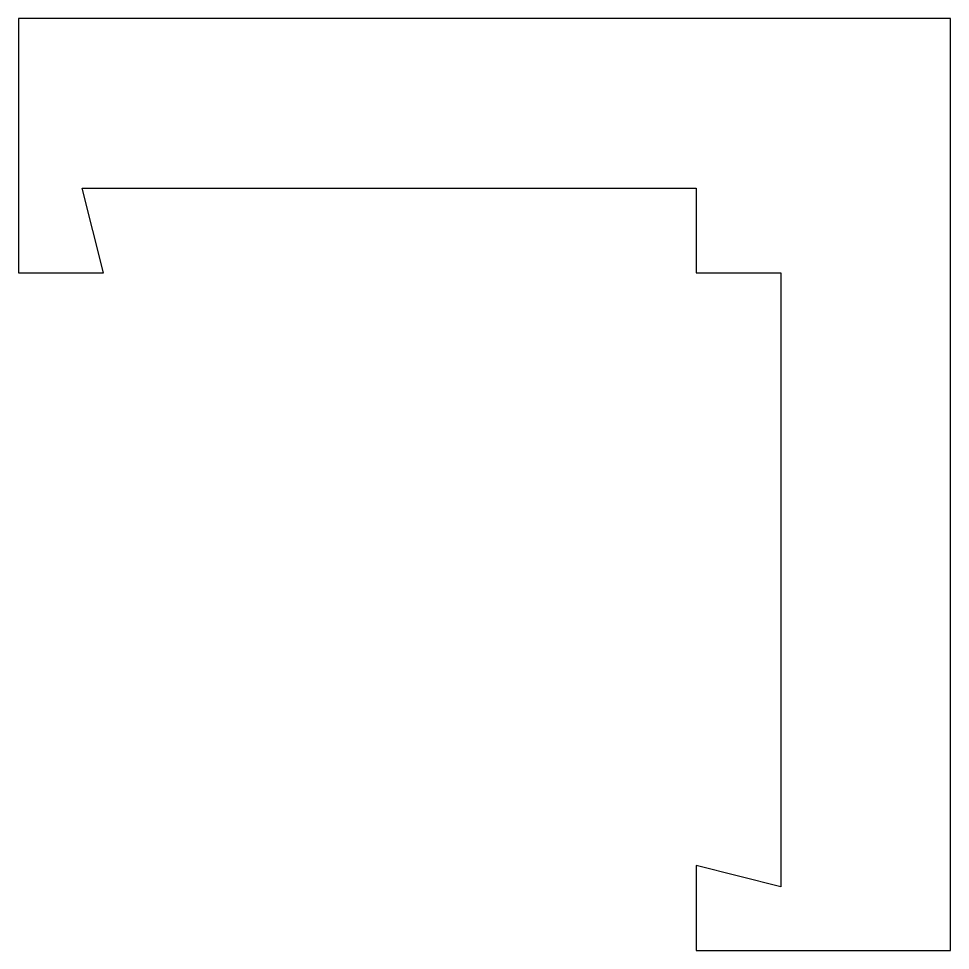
# Model space of a CAD drawing. Header units: millimetres. Extents: x -180 to 40, y 180 to 400.
import ezdxf

# ---------------------------------------------------------------- set-up
doc = ezdxf.new("R2010")
doc.units = ezdxf.units.MM
doc.layers.get('0').update_dxf_attribs({"linetype": 'CONTINUOUS'})

msp = doc.modelspace()

# ---------------------------------------------------------------- linework, layer by layer
msp.add_lwpolyline([(-20, 180), (40, 180), (40, 400), (-180, 400), (-180, 340), (-160, 340), (-165, 360), (-20, 360), (-20, 340), (0, 340), (0, 195), (-20, 200)], close=True)

doc.saveas('drawing.dxf')
